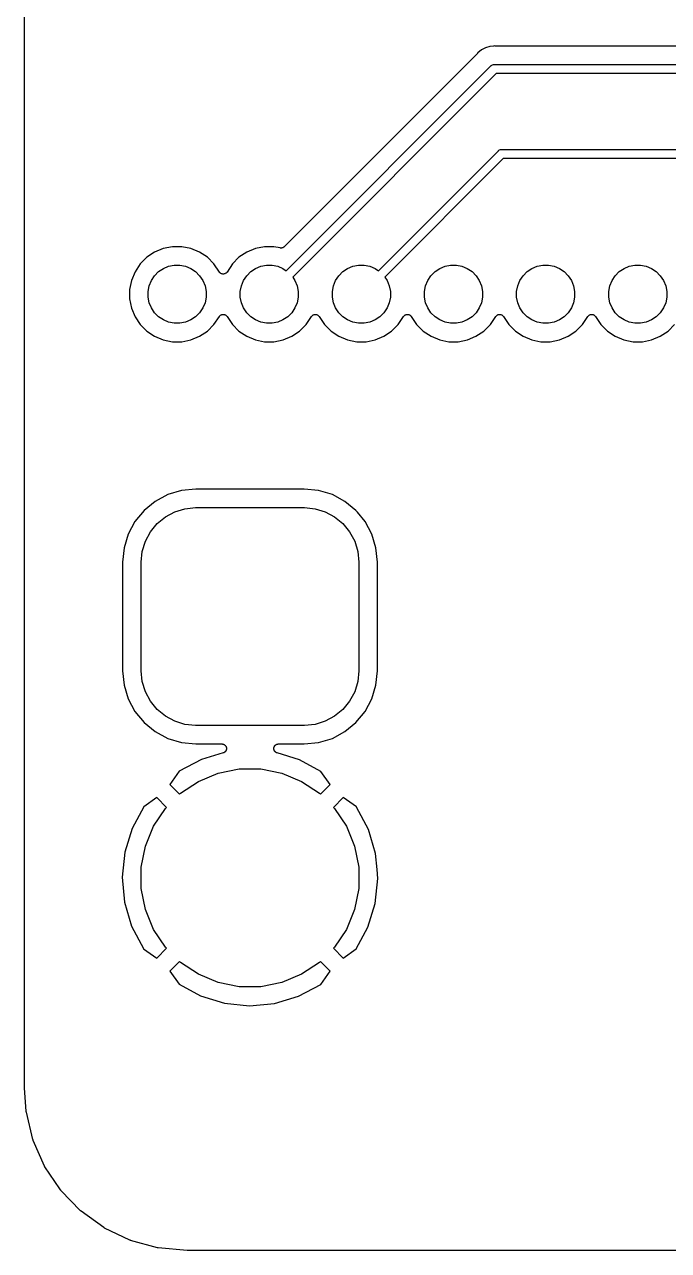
# Model space of a CAD drawing. Extents: x 35.5 to 134.5, y -94.5 to -35.5.
# Drawn here: x 35.53 to 53.29, y -94.47 to -60.69 of the extents above; entities that cross this region are included whole.
import ezdxf

# ---------------------------------------------------------------- set-up
doc = ezdxf.new("R2010")
doc.units = 0
doc.layers.add('BLACK', color=7, linetype='CONTINUOUS')

msp = doc.modelspace()

# ---------------------------------------------------------------- linework, layer by layer
at = {"layer": 'BLACK', "linetype": 'CONTINUOUS'}
for p, q in [((35.533, -89.9758), (35.533, -40.0294)), ((48.0352, -61.4652), (48.0194, -61.4846)), ((48.1316, -61.3861), (48.0352, -61.4652)), ((48.2416, -61.3274), (48.1316, -61.3861)), ((48.3609, -61.2912), (48.2416, -61.3274)), ((48.4601, -61.2814), (48.3609, -61.2912)), ((48.485, -61.2789), (48.4601, -61.2814)), ((48.5099, -61.2814), (48.485, -61.2789)), ((48.5152, -61.2814), (48.5099, -61.2814)), ((48.5206, -61.282), (48.5152, -61.2814)), ((48.5223, -61.282), (48.5206, -61.282)), ((71.4781, -61.282), (48.5223, -61.282)), ((48.011, -61.4938), (42.6937, -66.8111)), ((48.0144, -61.4897), (48.011, -61.4938)), ((48.0182, -61.4859), (48.0144, -61.4897)), ((48.0194, -61.4846), (48.0182, -61.4859)), ((48.4009, -61.8223), (48.4152, -61.8106)), ((48.4152, -61.8106), (48.4171, -61.8095)), ((48.4171, -61.8095), (48.4369, -61.799)), ((48.4369, -61.799), (48.4605, -61.7918)), ((48.4605, -61.7918), (48.4789, -61.79)), ((48.4789, -61.79), (48.485, -61.7894)), ((48.4789, -61.79), (48.4789, -61.79)), ((48.485, -61.7894), (48.4911, -61.79)), ((48.4911, -61.79), (104.909, -61.79)), ((42.7508, -67.4724), (48.3923, -61.8309)), ((48.5368, -62.04), (42.9276, -67.6492)), ((48.3923, -61.8309), (48.3962, -61.8262)), ((48.3962, -61.8262), (48.4009, -61.8223)), ((48.4009, -61.8223), (48.4009, -61.8223)), ((104.863, -62.04), (48.5368, -62.04)), ((45.2908, -67.4724), (48.5873, -64.176)), ((48.5873, -64.176), (48.5912, -64.1712)), ((48.5912, -64.1712), (48.5959, -64.1673)), ((48.5959, -64.1673), (48.6102, -64.1556)), ((48.6102, -64.1556), (48.6319, -64.144)), ((48.6319, -64.144), (48.6325, -64.1438)), ((48.6325, -64.1438), (48.6555, -64.1368)), ((48.6555, -64.1368), (48.6739, -64.135)), ((48.6739, -64.135), (48.68, -64.1344)), ((48.6739, -64.135), (48.6739, -64.135)), ((48.68, -64.1344), (48.6861, -64.135)), ((48.6861, -64.135), (104.754, -64.135)), ((48.7318, -64.385), (45.4676, -67.6492)), ((104.708, -64.385), (48.7318, -64.385)), ((39.3585, -66.8623), (39.1204, -66.9609)), ((39.6112, -66.812), (39.3585, -66.8623)), ((39.8688, -66.812), (39.6112, -66.812)), ((40.1215, -66.8623), (39.8688, -66.812)), ((40.3596, -66.9609), (40.1215, -66.8623)), ((41.8985, -66.8623), (41.6604, -66.9609)), ((42.1512, -66.812), (41.8985, -66.8623)), ((42.4088, -66.812), (42.1512, -66.812)), ((42.5791, -66.8459), (42.4088, -66.812)), ((42.5909, -66.847), (42.5791, -66.8459)), ((42.6026, -66.8483), (42.5909, -66.847)), ((42.6032, -66.8483), (42.6026, -66.8483)), ((42.6038, -66.8483), (42.6032, -66.8483)), ((42.6155, -66.8472), (42.6038, -66.8483)), ((42.6272, -66.8461), (42.6155, -66.8472)), ((42.6278, -66.846), (42.6272, -66.8461)), ((42.6284, -66.8459), (42.6278, -66.846)), ((42.6397, -66.8425), (42.6284, -66.8459)), ((42.651, -66.8392), (42.6397, -66.8425)), ((42.6516, -66.8389), (42.651, -66.8392)), ((42.6522, -66.8388), (42.6516, -66.8389)), ((42.6626, -66.8332), (42.6522, -66.8388)), ((42.6731, -66.8278), (42.6626, -66.8332)), ((42.6735, -66.8274), (42.6731, -66.8278)), ((42.6741, -66.8272), (42.6735, -66.8274)), ((42.6832, -66.8197), (42.6741, -66.8272)), ((42.6924, -66.8124), (42.6832, -66.8197)), ((42.6933, -66.8115), (42.6924, -66.8124)), ((42.6937, -66.8111), (42.6933, -66.8115)), ((42.6933, -66.8115), (42.6933, -66.8115)), ((42.6933, -66.8115), (42.6933, -66.8115)), ((38.9062, -67.104), (38.724, -67.2862)), ((39.1204, -66.9609), (38.9062, -67.104)), ((40.5738, -67.104), (40.3596, -66.9609)), ((40.756, -67.2862), (40.5738, -67.104)), ((41.4462, -67.104), (41.264, -67.2862)), ((41.6604, -66.9609), (41.4462, -67.104)), ((38.5809, -67.5004), (38.4823, -67.7385)), ((38.724, -67.2862), (38.5809, -67.5004)), ((39.1186, -67.61), (39.23, -67.4986)), ((39.23, -67.4986), (39.3611, -67.411)), ((39.3611, -67.411), (39.5066, -67.3507)), ((39.5066, -67.3507), (39.6612, -67.32)), ((39.6612, -67.32), (39.8188, -67.32)), ((39.8188, -67.32), (39.9734, -67.3507)), ((39.9734, -67.3507), (40.1189, -67.411)), ((40.1189, -67.411), (40.25, -67.4986)), ((40.25, -67.4986), (40.3614, -67.61)), ((40.9044, -67.5083), (40.756, -67.2862)), ((40.9121, -67.5176), (40.9044, -67.5083)), ((40.9197, -67.527), (40.9121, -67.5176)), ((40.9199, -67.5272), (40.9197, -67.527)), ((40.9201, -67.5275), (40.9199, -67.5272)), ((40.9294, -67.5351), (40.9201, -67.5275)), ((40.9387, -67.5429), (40.9294, -67.5351)), ((40.939, -67.543), (40.9387, -67.5429)), ((40.9393, -67.5432), (40.939, -67.543)), ((40.9499, -67.5489), (40.9393, -67.5432)), ((40.9605, -67.5547), (40.9499, -67.5489)), ((40.9608, -67.5548), (40.9605, -67.5547)), ((40.9611, -67.555), (40.9608, -67.5548)), ((41.0686, -67.5497), (41.0579, -67.5554)), ((41.0793, -67.5442), (41.0686, -67.5497)), ((41.0795, -67.544), (41.0793, -67.5442)), ((41.0798, -67.5438), (41.0795, -67.544)), ((41.0891, -67.5363), (41.0798, -67.5438)), ((41.0986, -67.5287), (41.0891, -67.5363)), ((41.0988, -67.5285), (41.0986, -67.5287)), ((41.0991, -67.5283), (41.0988, -67.5285)), ((41.1067, -67.5192), (41.0991, -67.5283)), ((41.1146, -67.5098), (41.1067, -67.5192)), ((41.115, -67.5093), (41.1146, -67.5098)), ((41.1156, -67.5083), (41.115, -67.5092)), ((41.115, -67.5092), (41.115, -67.5092)), ((41.115, -67.5092), (41.115, -67.5093)), ((41.264, -67.2862), (41.1156, -67.5083)), ((41.6586, -67.61), (41.77, -67.4986)), ((41.77, -67.4986), (41.9011, -67.411)), ((41.9011, -67.411), (42.0466, -67.3507)), ((42.0466, -67.3507), (42.2012, -67.32)), ((42.2012, -67.32), (42.3588, -67.32)), ((42.3588, -67.32), (42.5134, -67.3507)), ((42.5134, -67.3507), (42.6589, -67.411)), ((42.6589, -67.411), (42.7508, -67.4724)), ((44.1986, -67.61), (44.31, -67.4986)), ((44.31, -67.4986), (44.4411, -67.411)), ((44.4411, -67.411), (44.5866, -67.3507)), ((44.5866, -67.3507), (44.7412, -67.32)), ((44.7412, -67.32), (44.8988, -67.32)), ((44.8988, -67.32), (45.0534, -67.3507)), ((45.0534, -67.3507), (45.1989, -67.411)), ((45.1989, -67.411), (45.2908, -67.4724)), ((46.7386, -67.61), (46.85, -67.4986)), ((46.85, -67.4986), (46.9811, -67.411)), ((46.9811, -67.411), (47.1266, -67.3507)), ((47.1266, -67.3507), (47.2812, -67.32)), ((47.2812, -67.32), (47.4388, -67.32)), ((47.4388, -67.32), (47.5934, -67.3507)), ((47.5934, -67.3507), (47.7389, -67.411)), ((47.7389, -67.411), (47.87, -67.4986)), ((47.87, -67.4986), (47.9814, -67.61)), ((49.2786, -67.61), (49.39, -67.4986)), ((49.39, -67.4986), (49.5211, -67.411)), ((49.5211, -67.411), (49.6666, -67.3507)), ((49.6666, -67.3507), (49.8212, -67.32)), ((49.8212, -67.32), (49.9788, -67.32)), ((49.9788, -67.32), (50.1334, -67.3507)), ((50.1334, -67.3507), (50.2789, -67.411)), ((50.2789, -67.411), (50.41, -67.4986)), ((50.41, -67.4986), (50.5214, -67.61)), ((51.8186, -67.61), (51.93, -67.4986)), ((51.93, -67.4986), (52.0611, -67.411)), ((52.0611, -67.411), (52.2066, -67.3507)), ((52.2066, -67.3507), (52.3612, -67.32)), ((52.3612, -67.32), (52.5188, -67.32)), ((52.5188, -67.32), (52.6734, -67.3507)), ((52.6734, -67.3507), (52.8189, -67.411)), ((52.8189, -67.411), (52.95, -67.4986)), ((52.95, -67.4986), (53.0614, -67.61)), ((38.4823, -67.7385), (38.432, -67.9912)), ((38.94, -68.0412), (38.9707, -67.8866)), ((38.9707, -67.8866), (39.031, -67.7411)), ((39.031, -67.7411), (39.1186, -67.61)), ((40.3614, -67.61), (40.449, -67.7411)), ((40.449, -67.7411), (40.5093, -67.8866)), ((40.5093, -67.8866), (40.54, -68.0412)), ((40.9727, -67.5585), (40.9611, -67.555)), ((40.9841, -67.5621), (40.9727, -67.5585)), ((40.9845, -67.5621), (40.9841, -67.5621)), ((40.9848, -67.5622), (40.9845, -67.5621)), ((40.9969, -67.5635), (40.9848, -67.5622)), ((41.0088, -67.5648), (40.9969, -67.5635)), ((41.0091, -67.5647), (41.0088, -67.5648)), ((41.0094, -67.5648), (41.0091, -67.5647)), ((41.0215, -67.5636), (41.0094, -67.5648)), ((41.0335, -67.5626), (41.0215, -67.5636)), ((41.0338, -67.5625), (41.0335, -67.5626)), ((41.0341, -67.5624), (41.0338, -67.5625)), ((41.0459, -67.559), (41.0341, -67.5624)), ((41.0573, -67.5556), (41.0459, -67.559)), ((41.0576, -67.5555), (41.0573, -67.5556)), ((41.0579, -67.5554), (41.0576, -67.5555)), ((41.48, -68.0412), (41.5107, -67.8866)), ((41.5107, -67.8866), (41.571, -67.7411)), ((41.571, -67.7411), (41.6586, -67.61)), ((42.9276, -67.6492), (42.989, -67.7411)), ((42.989, -67.7411), (43.0493, -67.8866)), ((43.0493, -67.8866), (43.08, -68.0412)), ((44.02, -68.0412), (44.0507, -67.8866)), ((44.0507, -67.8866), (44.111, -67.7411)), ((44.111, -67.7411), (44.1986, -67.61)), ((45.4676, -67.6492), (45.529, -67.7411)), ((45.529, -67.7411), (45.5893, -67.8866)), ((45.5893, -67.8866), (45.62, -68.0412)), ((46.56, -68.0412), (46.5907, -67.8866)), ((46.5907, -67.8866), (46.651, -67.7411)), ((46.651, -67.7411), (46.7386, -67.61)), ((47.9814, -67.61), (48.069, -67.7411)), ((48.069, -67.7411), (48.1293, -67.8866)), ((48.1293, -67.8866), (48.16, -68.0412)), ((49.1, -68.0412), (49.1307, -67.8866)), ((49.1307, -67.8866), (49.191, -67.7411)), ((49.191, -67.7411), (49.2786, -67.61)), ((50.5214, -67.61), (50.609, -67.7411)), ((50.609, -67.7411), (50.6693, -67.8866)), ((50.6693, -67.8866), (50.7, -68.0412)), ((51.64, -68.0412), (51.6707, -67.8866)), ((51.6707, -67.8866), (51.731, -67.7411)), ((51.731, -67.7411), (51.8186, -67.61)), ((53.0614, -67.61), (53.149, -67.7411)), ((53.149, -67.7411), (53.2093, -67.8866)), ((53.2093, -67.8866), (53.24, -68.0412)), ((38.432, -67.9912), (38.432, -68.2488)), ((38.94, -68.1988), (38.94, -68.0412)), ((38.9707, -68.3534), (38.94, -68.1988)), ((40.54, -68.1988), (40.5093, -68.3534)), ((40.54, -68.0412), (40.54, -68.1988)), ((41.48, -68.1988), (41.48, -68.0412)), ((41.5107, -68.3534), (41.48, -68.1988)), ((43.08, -68.1988), (43.0493, -68.3534)), ((43.08, -68.0412), (43.08, -68.1988)), ((44.02, -68.1988), (44.02, -68.0412)), ((44.0507, -68.3534), (44.02, -68.1988)), ((45.62, -68.1988), (45.5893, -68.3534)), ((45.62, -68.0412), (45.62, -68.1988)), ((46.56, -68.1988), (46.56, -68.0412)), ((46.5907, -68.3534), (46.56, -68.1988)), ((48.16, -68.1988), (48.1293, -68.3534)), ((48.16, -68.0412), (48.16, -68.1988)), ((49.1, -68.1988), (49.1, -68.0412)), ((49.1307, -68.3534), (49.1, -68.1988)), ((50.7, -68.1988), (50.6693, -68.3534)), ((50.7, -68.0412), (50.7, -68.1988)), ((51.64, -68.1988), (51.64, -68.0412)), ((51.6707, -68.3534), (51.64, -68.1988)), ((53.24, -68.1988), (53.2093, -68.3534)), ((53.24, -68.0412), (53.24, -68.1988)), ((38.432, -68.2488), (38.4823, -68.5015)), ((38.4823, -68.5015), (38.5809, -68.7396)), ((39.031, -68.4989), (38.9707, -68.3534)), ((39.1186, -68.63), (39.031, -68.4989)), ((40.449, -68.4989), (40.3614, -68.63)), ((40.5093, -68.3534), (40.449, -68.4989)), ((41.571, -68.4989), (41.5107, -68.3534)), ((41.6586, -68.63), (41.571, -68.4989)), ((42.989, -68.4989), (42.9014, -68.63)), ((43.0493, -68.3534), (42.989, -68.4989)), ((44.111, -68.4989), (44.0507, -68.3534)), ((44.1986, -68.63), (44.111, -68.4989)), ((45.529, -68.4989), (45.4414, -68.63)), ((45.5893, -68.3534), (45.529, -68.4989)), ((46.651, -68.4989), (46.5907, -68.3534)), ((46.7386, -68.63), (46.651, -68.4989)), ((48.069, -68.4989), (47.9814, -68.63)), ((48.1293, -68.3534), (48.069, -68.4989)), ((49.191, -68.4989), (49.1307, -68.3534)), ((49.2786, -68.63), (49.191, -68.4989)), ((50.609, -68.4989), (50.5214, -68.63)), ((50.6693, -68.3534), (50.609, -68.4989)), ((51.731, -68.4989), (51.6707, -68.3534)), ((51.8186, -68.63), (51.731, -68.4989)), ((53.149, -68.4989), (53.0614, -68.63)), ((53.2093, -68.3534), (53.149, -68.4989)), ((38.5809, -68.7396), (38.724, -68.9538)), ((39.23, -68.7414), (39.1186, -68.63)), ((39.3611, -68.829), (39.23, -68.7414)), ((39.5066, -68.8893), (39.3611, -68.829)), ((39.6612, -68.92), (39.5066, -68.8893)), ((39.9734, -68.8893), (39.8188, -68.92)), ((40.1189, -68.829), (39.9734, -68.8893)), ((40.25, -68.7414), (40.1189, -68.829)), ((40.3614, -68.63), (40.25, -68.7414)), ((40.756, -68.9538), (40.9044, -68.7317)), ((40.9044, -68.7317), (40.905, -68.7308)), ((40.905, -68.7307), (40.9054, -68.7302)), ((40.905, -68.7308), (40.905, -68.7307)), ((40.905, -68.7308), (40.905, -68.7308)), ((40.9054, -68.7302), (40.9133, -68.7209)), ((40.9133, -68.7209), (40.9209, -68.7117)), ((40.9209, -68.7117), (40.9212, -68.7115)), ((40.9212, -68.7115), (40.9214, -68.7113)), ((40.9214, -68.7113), (40.9309, -68.7037)), ((40.9309, -68.7037), (40.9402, -68.6962)), ((40.9402, -68.6962), (40.9405, -68.696)), ((40.9405, -68.696), (40.9407, -68.6958)), ((40.9407, -68.6958), (40.9515, -68.6902)), ((40.9515, -68.6902), (40.9621, -68.6846)), ((40.9621, -68.6846), (40.9624, -68.6845)), ((40.9624, -68.6845), (40.9627, -68.6844)), ((40.9627, -68.6844), (40.9743, -68.681)), ((40.9743, -68.681), (40.9859, -68.6776)), ((40.9859, -68.6776), (40.9862, -68.6775)), ((40.9862, -68.6775), (40.9865, -68.6774)), ((40.9865, -68.6774), (40.9985, -68.6764)), ((40.9985, -68.6764), (41.0106, -68.6752)), ((41.0106, -68.6752), (41.0109, -68.6753)), ((41.0109, -68.6753), (41.0112, -68.6752)), ((41.0112, -68.6752), (41.0232, -68.6765)), ((41.0232, -68.6765), (41.0352, -68.6778)), ((41.0352, -68.6778), (41.0355, -68.6779)), ((41.0355, -68.6779), (41.0359, -68.6779)), ((41.0359, -68.6779), (41.0473, -68.6815)), ((41.0473, -68.6815), (41.0589, -68.685)), ((41.0589, -68.685), (41.0592, -68.6852)), ((41.0592, -68.6852), (41.0595, -68.6853)), ((41.0595, -68.6853), (41.0702, -68.6911)), ((41.0702, -68.6911), (41.0807, -68.6968)), ((41.0807, -68.6968), (41.081, -68.697)), ((41.081, -68.697), (41.0813, -68.6971)), ((41.0813, -68.6971), (41.0907, -68.705)), ((41.0907, -68.705), (41.0999, -68.7125)), ((41.0999, -68.7125), (41.1001, -68.7128)), ((41.1001, -68.7128), (41.1003, -68.713)), ((41.1003, -68.713), (41.108, -68.7225)), ((41.108, -68.7225), (41.1156, -68.7317)), ((41.1156, -68.7317), (41.264, -68.9538)), ((41.77, -68.7414), (41.6586, -68.63)), ((41.9011, -68.829), (41.77, -68.7414)), ((42.0466, -68.8893), (41.9011, -68.829)), ((42.2012, -68.92), (42.0466, -68.8893)), ((42.5134, -68.8893), (42.3588, -68.92)), ((42.6589, -68.829), (42.5134, -68.8893)), ((42.79, -68.7414), (42.6589, -68.829)), ((42.9014, -68.63), (42.79, -68.7414)), ((43.296, -68.9538), (43.4444, -68.7317)), ((43.4444, -68.7317), (43.445, -68.7308)), ((43.445, -68.7307), (43.4454, -68.7302)), ((43.445, -68.7308), (43.445, -68.7307)), ((43.445, -68.7308), (43.445, -68.7308)), ((43.4454, -68.7302), (43.4533, -68.7209)), ((43.4533, -68.7209), (43.4609, -68.7117)), ((43.4609, -68.7117), (43.4612, -68.7115)), ((43.4612, -68.7115), (43.4614, -68.7113)), ((43.4614, -68.7113), (43.4709, -68.7037)), ((43.4709, -68.7037), (43.4802, -68.6962)), ((43.4802, -68.6962), (43.4805, -68.696)), ((43.4805, -68.696), (43.4807, -68.6958)), ((43.4807, -68.6958), (43.4915, -68.6902)), ((43.4915, -68.6902), (43.5021, -68.6846)), ((43.5021, -68.6846), (43.5024, -68.6845)), ((43.5024, -68.6845), (43.5027, -68.6844)), ((43.5027, -68.6844), (43.5143, -68.681)), ((43.5143, -68.681), (43.5259, -68.6776)), ((43.5259, -68.6776), (43.5262, -68.6775)), ((43.5262, -68.6775), (43.5265, -68.6774)), ((43.5265, -68.6774), (43.5385, -68.6764)), ((43.5385, -68.6764), (43.5506, -68.6752)), ((43.5506, -68.6752), (43.5509, -68.6753)), ((43.5509, -68.6753), (43.5512, -68.6752)), ((43.5512, -68.6752), (43.5632, -68.6765)), ((43.5632, -68.6765), (43.5752, -68.6778)), ((43.5752, -68.6778), (43.5755, -68.6779)), ((43.5755, -68.6779), (43.5759, -68.6779)), ((43.5759, -68.6779), (43.5873, -68.6815)), ((43.5873, -68.6815), (43.5989, -68.685)), ((43.5989, -68.685), (43.5992, -68.6852)), ((43.5992, -68.6852), (43.5995, -68.6853)), ((43.5995, -68.6853), (43.6102, -68.6911)), ((43.6102, -68.6911), (43.6207, -68.6968)), ((43.6207, -68.6968), (43.621, -68.697)), ((43.621, -68.697), (43.6213, -68.6971)), ((43.6213, -68.6971), (43.6307, -68.705)), ((43.6307, -68.705), (43.6399, -68.7125)), ((43.6399, -68.7125), (43.6401, -68.7128)), ((43.6401, -68.7128), (43.6403, -68.713)), ((43.6403, -68.713), (43.648, -68.7225)), ((43.648, -68.7225), (43.6556, -68.7317)), ((43.6556, -68.7317), (43.804, -68.9538)), ((44.31, -68.7414), (44.1986, -68.63)), ((44.4411, -68.829), (44.31, -68.7414)), ((44.5866, -68.8893), (44.4411, -68.829)), ((44.7412, -68.92), (44.5866, -68.8893)), ((45.0534, -68.8893), (44.8988, -68.92)), ((45.1989, -68.829), (45.0534, -68.8893)), ((45.33, -68.7414), (45.1989, -68.829)), ((45.4414, -68.63), (45.33, -68.7414)), ((45.836, -68.9538), (45.9844, -68.7317)), ((45.9844, -68.7317), (45.985, -68.7308)), ((45.985, -68.7307), (45.9854, -68.7302)), ((45.985, -68.7308), (45.985, -68.7307)), ((45.985, -68.7308), (45.985, -68.7308)), ((45.9854, -68.7302), (45.9933, -68.7209)), ((45.9933, -68.7209), (46.0009, -68.7117)), ((46.0009, -68.7117), (46.0012, -68.7115)), ((46.0012, -68.7115), (46.0014, -68.7113)), ((46.0014, -68.7113), (46.0109, -68.7037)), ((46.0109, -68.7037), (46.0202, -68.6962)), ((46.0202, -68.6962), (46.0205, -68.696)), ((46.0205, -68.696), (46.0207, -68.6958)), ((46.0207, -68.6958), (46.0315, -68.6902)), ((46.0315, -68.6902), (46.0421, -68.6846)), ((46.0421, -68.6846), (46.0424, -68.6845)), ((46.0424, -68.6845), (46.0427, -68.6844)), ((46.0427, -68.6844), (46.0543, -68.681)), ((46.0543, -68.681), (46.0659, -68.6776)), ((46.0659, -68.6776), (46.0662, -68.6775)), ((46.0662, -68.6775), (46.0665, -68.6774)), ((46.0665, -68.6774), (46.0785, -68.6764)), ((46.0785, -68.6764), (46.0906, -68.6752)), ((46.0906, -68.6752), (46.0909, -68.6753)), ((46.0909, -68.6753), (46.0912, -68.6752)), ((46.0912, -68.6752), (46.1032, -68.6765)), ((46.1032, -68.6765), (46.1152, -68.6778)), ((46.1152, -68.6778), (46.1155, -68.6779)), ((46.1155, -68.6779), (46.1159, -68.6779)), ((46.1159, -68.6779), (46.1273, -68.6815)), ((46.1273, -68.6815), (46.1389, -68.685)), ((46.1389, -68.685), (46.1392, -68.6852)), ((46.1392, -68.6852), (46.1395, -68.6853)), ((46.1395, -68.6853), (46.1502, -68.6911)), ((46.1502, -68.6911), (46.1607, -68.6968)), ((46.1607, -68.6968), (46.161, -68.697)), ((46.161, -68.697), (46.1613, -68.6971)), ((46.1613, -68.6971), (46.1707, -68.705)), ((46.1707, -68.705), (46.1799, -68.7125)), ((46.1799, -68.7125), (46.1801, -68.7128)), ((46.1801, -68.7128), (46.1803, -68.713)), ((46.1803, -68.713), (46.188, -68.7225)), ((46.188, -68.7225), (46.1956, -68.7317)), ((46.1956, -68.7317), (46.344, -68.9538)), ((46.85, -68.7414), (46.7386, -68.63)), ((46.9811, -68.829), (46.85, -68.7414)), ((47.1266, -68.8893), (46.9811, -68.829)), ((47.2812, -68.92), (47.1266, -68.8893)), ((47.5934, -68.8893), (47.4388, -68.92)), ((47.7389, -68.829), (47.5934, -68.8893)), ((47.87, -68.7414), (47.7389, -68.829)), ((47.9814, -68.63), (47.87, -68.7414)), ((48.376, -68.9538), (48.5244, -68.7317)), ((48.5244, -68.7317), (48.525, -68.7308)), ((48.525, -68.7307), (48.5254, -68.7302)), ((48.525, -68.7308), (48.525, -68.7307)), ((48.525, -68.7308), (48.525, -68.7308)), ((48.5254, -68.7302), (48.5333, -68.7209)), ((48.5333, -68.7209), (48.5409, -68.7117)), ((48.5409, -68.7117), (48.5412, -68.7115)), ((48.5412, -68.7115), (48.5414, -68.7113)), ((48.5414, -68.7113), (48.5509, -68.7037)), ((48.5509, -68.7037), (48.5602, -68.6962)), ((48.5602, -68.6962), (48.5605, -68.696)), ((48.5605, -68.696), (48.5607, -68.6958)), ((48.5607, -68.6958), (48.5715, -68.6902)), ((48.5715, -68.6902), (48.5821, -68.6846)), ((48.5821, -68.6846), (48.5824, -68.6845)), ((48.5824, -68.6845), (48.5827, -68.6844)), ((48.5827, -68.6844), (48.5943, -68.681)), ((48.5943, -68.681), (48.6059, -68.6776)), ((48.6059, -68.6776), (48.6062, -68.6775)), ((48.6062, -68.6775), (48.6065, -68.6774)), ((48.6065, -68.6774), (48.6185, -68.6764)), ((48.6185, -68.6764), (48.6306, -68.6752)), ((48.6306, -68.6752), (48.6309, -68.6753)), ((48.6309, -68.6753), (48.6312, -68.6752)), ((48.6312, -68.6752), (48.6432, -68.6765)), ((48.6432, -68.6765), (48.6552, -68.6778)), ((48.6552, -68.6778), (48.6555, -68.6779)), ((48.6555, -68.6779), (48.6559, -68.6779)), ((48.6559, -68.6779), (48.6673, -68.6815)), ((48.6673, -68.6815), (48.6789, -68.685)), ((48.6789, -68.685), (48.6792, -68.6852)), ((48.6792, -68.6852), (48.6795, -68.6853)), ((48.6795, -68.6853), (48.6902, -68.6911)), ((48.6902, -68.6911), (48.7007, -68.6968)), ((48.7007, -68.6968), (48.701, -68.697)), ((48.701, -68.697), (48.7013, -68.6971)), ((48.7013, -68.6971), (48.7107, -68.705)), ((48.7107, -68.705), (48.7199, -68.7125)), ((48.7199, -68.7125), (48.7201, -68.7128)), ((48.7201, -68.7128), (48.7203, -68.713)), ((48.7203, -68.713), (48.728, -68.7225)), ((48.728, -68.7225), (48.7356, -68.7317)), ((48.7356, -68.7317), (48.884, -68.9538)), ((49.39, -68.7414), (49.2786, -68.63)), ((49.5211, -68.829), (49.39, -68.7414)), ((49.6666, -68.8893), (49.5211, -68.829)), ((49.8212, -68.92), (49.6666, -68.8893)), ((50.1334, -68.8893), (49.9788, -68.92)), ((50.2789, -68.829), (50.1334, -68.8893)), ((50.41, -68.7414), (50.2789, -68.829)), ((50.5214, -68.63), (50.41, -68.7414)), ((50.916, -68.9538), (51.0644, -68.7317)), ((51.0644, -68.7317), (51.065, -68.7308)), ((51.065, -68.7307), (51.0654, -68.7302)), ((51.065, -68.7308), (51.065, -68.7307)), ((51.065, -68.7308), (51.065, -68.7308)), ((51.0654, -68.7302), (51.0733, -68.7209)), ((51.0733, -68.7209), (51.0809, -68.7117)), ((51.0809, -68.7117), (51.0812, -68.7115)), ((51.0812, -68.7115), (51.0814, -68.7113)), ((51.0814, -68.7113), (51.0909, -68.7037)), ((51.0909, -68.7037), (51.1002, -68.6962)), ((51.1002, -68.6962), (51.1005, -68.696)), ((51.1005, -68.696), (51.1007, -68.6958)), ((51.1007, -68.6958), (51.1115, -68.6902)), ((51.1115, -68.6902), (51.1221, -68.6846)), ((51.1221, -68.6846), (51.1224, -68.6845)), ((51.1224, -68.6845), (51.1227, -68.6844)), ((51.1227, -68.6844), (51.1343, -68.681)), ((51.1343, -68.681), (51.1459, -68.6776)), ((51.1459, -68.6776), (51.1462, -68.6775)), ((51.1462, -68.6775), (51.1465, -68.6774)), ((51.1465, -68.6774), (51.1585, -68.6764)), ((51.1585, -68.6764), (51.1706, -68.6752)), ((51.1706, -68.6752), (51.1709, -68.6753)), ((51.1709, -68.6753), (51.1712, -68.6752)), ((51.1712, -68.6752), (51.1832, -68.6765)), ((51.1832, -68.6765), (51.1952, -68.6778)), ((51.1952, -68.6778), (51.1955, -68.6779)), ((51.1955, -68.6779), (51.1959, -68.6779)), ((51.1959, -68.6779), (51.2073, -68.6815)), ((51.2073, -68.6815), (51.2189, -68.685)), ((51.2189, -68.685), (51.2192, -68.6852)), ((51.2192, -68.6852), (51.2195, -68.6853)), ((51.2195, -68.6853), (51.2302, -68.6911)), ((51.2302, -68.6911), (51.2407, -68.6968)), ((51.2407, -68.6968), (51.241, -68.697)), ((51.241, -68.697), (51.2413, -68.6971)), ((51.2413, -68.6971), (51.2507, -68.705)), ((51.2507, -68.705), (51.2599, -68.7125)), ((51.2599, -68.7125), (51.2601, -68.7128)), ((51.2601, -68.7128), (51.2603, -68.713)), ((51.2603, -68.713), (51.268, -68.7225)), ((51.268, -68.7225), (51.2756, -68.7317)), ((51.2756, -68.7317), (51.424, -68.9538)), ((51.93, -68.7414), (51.8186, -68.63)), ((52.0611, -68.829), (51.93, -68.7414)), ((52.2066, -68.8893), (52.0611, -68.829)), ((52.3612, -68.92), (52.2066, -68.8893)), ((52.6734, -68.8893), (52.5188, -68.92)), ((52.8189, -68.829), (52.6734, -68.8893)), ((52.95, -68.7414), (52.8189, -68.829)), ((53.0614, -68.63), (52.95, -68.7414)), ((38.724, -68.9538), (38.9062, -69.136)), ((38.9062, -69.136), (39.1204, -69.2791)), ((39.8188, -68.92), (39.6612, -68.92)), ((40.3596, -69.2791), (40.5738, -69.136)), ((40.5738, -69.136), (40.756, -68.9538)), ((41.264, -68.9538), (41.4462, -69.136)), ((41.4462, -69.136), (41.6604, -69.2791)), ((42.3588, -68.92), (42.2012, -68.92)), ((42.8996, -69.2791), (43.1138, -69.136)), ((43.1138, -69.136), (43.296, -68.9538)), ((43.804, -68.9538), (43.9862, -69.136)), ((43.9862, -69.136), (44.2004, -69.2791)), ((44.8988, -68.92), (44.7412, -68.92)), ((45.4396, -69.2791), (45.6538, -69.136)), ((45.6538, -69.136), (45.836, -68.9538)), ((46.344, -68.9538), (46.5262, -69.136)), ((46.5262, -69.136), (46.7404, -69.2791)), ((47.4388, -68.92), (47.2812, -68.92)), ((47.9796, -69.2791), (48.1938, -69.136)), ((48.1938, -69.136), (48.376, -68.9538)), ((48.884, -68.9538), (49.0662, -69.136)), ((49.0662, -69.136), (49.2804, -69.2791)), ((49.9788, -68.92), (49.8212, -68.92)), ((50.5196, -69.2791), (50.7338, -69.136)), ((50.7338, -69.136), (50.916, -68.9538)), ((51.424, -68.9538), (51.6062, -69.136)), ((51.6062, -69.136), (51.8204, -69.2791)), ((52.5188, -68.92), (52.3612, -68.92)), ((53.0596, -69.2791), (53.2738, -69.136)), ((53.2738, -69.136), (53.456, -68.9538)), ((39.1204, -69.2791), (39.3585, -69.3777)), ((39.3585, -69.3777), (39.6112, -69.428)), ((39.6112, -69.428), (39.8688, -69.428)), ((39.8688, -69.428), (40.1215, -69.3777)), ((40.1215, -69.3777), (40.3596, -69.2791)), ((41.6604, -69.2791), (41.8985, -69.3777)), ((41.8985, -69.3777), (42.1512, -69.428)), ((42.1512, -69.428), (42.4088, -69.428)), ((42.4088, -69.428), (42.6615, -69.3777)), ((42.6615, -69.3777), (42.8996, -69.2791)), ((44.2004, -69.2791), (44.4385, -69.3777)), ((44.4385, -69.3777), (44.6912, -69.428)), ((44.6912, -69.428), (44.9488, -69.428)), ((44.9488, -69.428), (45.2015, -69.3777)), ((45.2015, -69.3777), (45.4396, -69.2791)), ((46.7404, -69.2791), (46.9785, -69.3777)), ((46.9785, -69.3777), (47.2312, -69.428)), ((47.2312, -69.428), (47.4888, -69.428)), ((47.4888, -69.428), (47.7415, -69.3777)), ((47.7415, -69.3777), (47.9796, -69.2791)), ((49.2804, -69.2791), (49.5185, -69.3777)), ((49.5185, -69.3777), (49.7712, -69.428)), ((49.7712, -69.428), (50.0288, -69.428)), ((50.0288, -69.428), (50.2815, -69.3777)), ((50.2815, -69.3777), (50.5196, -69.2791)), ((51.8204, -69.2791), (52.0585, -69.3777)), ((52.0585, -69.3777), (52.3112, -69.428)), ((52.3112, -69.428), (52.5688, -69.428)), ((52.5688, -69.428), (52.8215, -69.3777)), ((52.8215, -69.3777), (53.0596, -69.2791)), ((39.8578, -73.5282), (39.4806, -73.6426)), ((40.2562, -73.4889), (39.8578, -73.5282)), ((43.2438, -73.4889), (40.2562, -73.4889)), ((43.6422, -73.5282), (43.2438, -73.4889)), ((44.0194, -73.6426), (43.6422, -73.5282)), ((39.133, -73.8284), (38.8284, -74.0784)), ((39.4806, -73.6426), (39.133, -73.8284)), ((44.3669, -73.8284), (44.0194, -73.6426)), ((44.6716, -74.0784), (44.3669, -73.8284)), ((38.8284, -74.0784), (38.5784, -74.383)), ((39.1893, -74.4393), (39.4166, -74.2528)), ((39.4166, -74.2528), (39.676, -74.1142)), ((39.676, -74.1142), (39.9574, -74.0288)), ((39.9574, -74.0288), (40.25, -74)), ((40.25, -74), (43.25, -74)), ((43.25, -74), (43.5426, -74.0288)), ((43.5426, -74.0288), (43.824, -74.1142)), ((43.824, -74.1142), (44.0834, -74.2528)), ((44.0834, -74.2528), (44.3107, -74.4393)), ((44.7122, -74.1279), (44.6716, -74.0784)), ((44.9216, -74.383), (44.7122, -74.1279)), ((38.5784, -74.383), (38.3926, -74.7306)), ((39.0028, -74.6666), (39.1893, -74.4393)), ((44.3107, -74.4393), (44.4972, -74.6666)), ((45.1074, -74.7306), (44.9216, -74.383)), ((38.3926, -74.7306), (38.2782, -75.1078)), ((38.7788, -75.2074), (38.8642, -74.926)), ((38.8642, -74.926), (39.0028, -74.6666)), ((44.4972, -74.6666), (44.6358, -74.926)), ((44.6358, -74.926), (44.7212, -75.2074)), ((45.2218, -75.1078), (45.1074, -74.7306)), ((38.2782, -75.1078), (38.2389, -75.5062)), ((38.75, -75.5), (38.7788, -75.2074)), ((44.7212, -75.2074), (44.75, -75.5)), ((45.2611, -75.5062), (45.2218, -75.1078)), ((38.2389, -75.5062), (38.2389, -78.4938)), ((38.75, -78.5), (38.75, -75.5)), ((44.75, -75.5), (44.75, -78.5)), ((45.2611, -78.4938), (45.2611, -75.5062)), ((38.2389, -78.4938), (38.2782, -78.8922)), ((38.7788, -78.7926), (38.75, -78.5)), ((44.75, -78.5), (44.7212, -78.7926)), ((45.2218, -78.8922), (45.2611, -78.4938)), ((38.2782, -78.8922), (38.3926, -79.2694)), ((38.8642, -79.074), (38.7788, -78.7926)), ((44.7212, -78.7926), (44.6358, -79.074)), ((45.1074, -79.2694), (45.2218, -78.8922)), ((38.3926, -79.2694), (38.5784, -79.617)), ((39.0028, -79.3334), (38.8642, -79.074)), ((39.1893, -79.5607), (39.0028, -79.3334)), ((44.4972, -79.3334), (44.3107, -79.5607)), ((44.6358, -79.074), (44.4972, -79.3334)), ((44.9216, -79.617), (45.1074, -79.2694)), ((38.5784, -79.617), (38.8284, -79.9216)), ((39.4166, -79.7472), (39.1893, -79.5607)), ((44.3107, -79.5607), (44.0834, -79.7472)), ((44.6716, -79.9216), (44.9216, -79.617)), ((38.8284, -79.9216), (39.133, -80.1716)), ((39.676, -79.8858), (39.4166, -79.7472)), ((39.9574, -79.9712), (39.676, -79.8858)), ((40.25, -80), (39.9574, -79.9712)), ((43.25, -80), (40.25, -80)), ((43.5426, -79.9712), (43.25, -80)), ((43.824, -79.8858), (43.5426, -79.9712)), ((44.0834, -79.7472), (43.824, -79.8858)), ((44.3669, -80.1716), (44.6716, -79.9216)), ((39.133, -80.1716), (39.4806, -80.3574)), ((39.4806, -80.3574), (39.8578, -80.4718)), ((43.6422, -80.4718), (44.0194, -80.3574)), ((44.0194, -80.3574), (44.3669, -80.1716)), ((39.8578, -80.4718), (40.2562, -80.5111)), ((40.2562, -80.5111), (40.9743, -80.5111)), ((40.9743, -80.5111), (40.9761, -80.5111)), ((40.9761, -80.5111), (40.9825, -80.5118)), ((40.9825, -80.5118), (40.9889, -80.5119)), ((40.9889, -80.5119), (40.9947, -80.5132)), ((40.9947, -80.5132), (41.0007, -80.5138)), ((41.0007, -80.5138), (41.0068, -80.5158)), ((41.0068, -80.5158), (41.0131, -80.5171)), ((41.0131, -80.5171), (41.0186, -80.5195)), ((41.0186, -80.5195), (41.0243, -80.5213)), ((41.0243, -80.5213), (41.03, -80.5244)), ((41.03, -80.5244), (41.0358, -80.527)), ((41.0358, -80.527), (41.0408, -80.5304)), ((41.0408, -80.5304), (41.0461, -80.5333)), ((41.0461, -80.5333), (41.051, -80.5374)), ((41.051, -80.5374), (41.0562, -80.541)), ((41.0562, -80.541), (41.0604, -80.5454)), ((41.0604, -80.5454), (41.065, -80.5492)), ((41.0676, -80.7236), (41.0638, -80.7282)), ((41.065, -80.5492), (41.0691, -80.5542)), ((41.0719, -80.7193), (41.0676, -80.7236)), ((41.0691, -80.5542), (41.0735, -80.5588)), ((41.0755, -80.714), (41.0719, -80.7193)), ((41.0735, -80.5588), (41.0768, -80.5638)), ((41.0796, -80.7091), (41.0755, -80.714)), ((41.0768, -80.5638), (41.0806, -80.5685)), ((41.0825, -80.7038), (41.0796, -80.7091)), ((41.0806, -80.5685), (41.0835, -80.5742)), ((41.0858, -80.6988), (41.0825, -80.7038)), ((41.0835, -80.5742), (41.087, -80.5796)), ((41.0883, -80.6929), (41.0858, -80.6988)), ((41.087, -80.5796), (41.0893, -80.5852)), ((41.0914, -80.6873), (41.0883, -80.6929)), ((41.0893, -80.5852), (41.0921, -80.5905)), ((41.0932, -80.6815), (41.0914, -80.6873)), ((41.0921, -80.5905), (41.0939, -80.5966)), ((41.0955, -80.676), (41.0932, -80.6815)), ((41.0939, -80.5966), (41.0963, -80.6026)), ((41.0968, -80.6697), (41.0955, -80.676)), ((41.0963, -80.6026), (41.0974, -80.6085)), ((41.0987, -80.6636), (41.0968, -80.6697)), ((41.0974, -80.6085), (41.0991, -80.6143)), ((41.0993, -80.6576), (41.0987, -80.6636)), ((41.0991, -80.6143), (41.0996, -80.6206)), ((41.1006, -80.6517), (41.0993, -80.6576)), ((41.0996, -80.6206), (41.1008, -80.627)), ((41.1013, -80.639), (41.1006, -80.6453)), ((41.1006, -80.6453), (41.1006, -80.6517)), ((41.1008, -80.627), (41.1008, -80.633)), ((41.1008, -80.633), (41.1013, -80.639)), ((42.4076, -80.6372), (42.4083, -80.6306)), ((42.4081, -80.643), (42.4076, -80.6372)), ((42.4081, -80.6488), (42.4081, -80.643)), ((42.4092, -80.6553), (42.4081, -80.6488)), ((42.4083, -80.6306), (42.4084, -80.6241)), ((42.4084, -80.6241), (42.4096, -80.6183)), ((42.4098, -80.6619), (42.4092, -80.6553)), ((42.4096, -80.6183), (42.4102, -80.6125)), ((42.4115, -80.6675), (42.4098, -80.6619)), ((42.4102, -80.6125), (42.4121, -80.6062)), ((42.4126, -80.6732), (42.4115, -80.6675)), ((42.4121, -80.6062), (42.4135, -80.5998)), ((42.415, -80.6793), (42.4126, -80.6732)), ((42.4135, -80.5998), (42.4158, -80.5944)), ((42.4168, -80.6856), (42.415, -80.6793)), ((42.4158, -80.5944), (42.4175, -80.5889)), ((42.4196, -80.6908), (42.4168, -80.6856)), ((42.4175, -80.5889), (42.4206, -80.5831)), ((42.4217, -80.6963), (42.4196, -80.6908)), ((42.4206, -80.5831), (42.4232, -80.577)), ((42.4253, -80.7018), (42.4217, -80.6963)), ((42.4232, -80.577), (42.4265, -80.5722)), ((42.4283, -80.7076), (42.4253, -80.7018)), ((42.4265, -80.5722), (42.4293, -80.5671)), ((42.432, -80.7122), (42.4283, -80.7076)), ((42.4293, -80.5671), (42.4335, -80.562)), ((42.4352, -80.7171), (42.432, -80.7122)), ((42.4335, -80.562), (42.4372, -80.5566)), ((42.4397, -80.7218), (42.4352, -80.7171)), ((42.4372, -80.5566), (42.4414, -80.5525)), ((42.4439, -80.7269), (42.4397, -80.7218)), ((42.4414, -80.5525), (42.4451, -80.548)), ((42.4483, -80.7307), (42.4439, -80.7269)), ((42.4451, -80.548), (42.4502, -80.5438)), ((42.4502, -80.5438), (42.4549, -80.5392)), ((42.4549, -80.5392), (42.4598, -80.536)), ((42.4598, -80.536), (42.4643, -80.5323)), ((42.4643, -80.5323), (42.4701, -80.5292)), ((42.4701, -80.5292), (42.4756, -80.5256)), ((42.4756, -80.5256), (42.481, -80.5234)), ((42.481, -80.5234), (42.4862, -80.5207)), ((42.4862, -80.5207), (42.4925, -80.5188)), ((42.4925, -80.5188), (42.4986, -80.5163)), ((42.4986, -80.5163), (42.5043, -80.5152)), ((42.5043, -80.5152), (42.5099, -80.5135)), ((42.5099, -80.5135), (42.5165, -80.5128)), ((42.5165, -80.5128), (42.5229, -80.5116)), ((42.5229, -80.5116), (42.5288, -80.5116)), ((42.5288, -80.5116), (42.5346, -80.5111)), ((42.5346, -80.5111), (43.2438, -80.5111)), ((43.2438, -80.5111), (43.6422, -80.4718)), ((40.4157, -80.9373), (39.7995, -81.2631)), ((41.0106, -80.7598), (40.4157, -80.9373)), ((41.0166, -80.7573), (41.0106, -80.7598)), ((41.0227, -80.7555), (41.0166, -80.7573)), ((41.028, -80.7527), (41.0227, -80.7555)), ((41.0336, -80.7504), (41.028, -80.7527)), ((41.0389, -80.7469), (41.0336, -80.7504)), ((41.0446, -80.7439), (41.0389, -80.7469)), ((41.0492, -80.7401), (41.0446, -80.7439)), ((41.0543, -80.7367), (41.0492, -80.7401)), ((41.0588, -80.7322), (41.0543, -80.7367)), ((41.0638, -80.7282), (41.0588, -80.7322)), ((42.4524, -80.7349), (42.4483, -80.7307)), ((42.4578, -80.7386), (42.4524, -80.7349)), ((42.4628, -80.7429), (42.4578, -80.7386)), ((42.468, -80.7457), (42.4628, -80.7429)), ((42.4728, -80.749), (42.468, -80.7457)), ((42.4788, -80.7516), (42.4728, -80.749)), ((42.4846, -80.7548), (42.4788, -80.7516)), ((42.4901, -80.7566), (42.4846, -80.7548)), ((42.4955, -80.7589), (42.4901, -80.7566)), ((42.4972, -80.7594), (42.4955, -80.7589)), ((43.1136, -80.9494), (42.4972, -80.7594)), ((43.7067, -81.2699), (43.1136, -80.9494)), ((39.7969, -81.2649), (39.5369, -81.6277)), ((39.7995, -81.2631), (39.7969, -81.2649)), ((40.329, -81.5414), (40.8749, -81.3153)), ((40.8749, -81.3153), (41.4545, -81.2)), ((41.4545, -81.2), (42.0455, -81.2)), ((42.0455, -81.2), (42.6251, -81.3153)), ((42.6251, -81.3153), (43.171, -81.5414)), ((43.9631, -81.6277), (43.7067, -81.2699)), ((39.5369, -81.6277), (39.8083, -81.8991)), ((39.8376, -81.8697), (40.329, -81.5414)), ((43.171, -81.5414), (43.6624, -81.8697)), ((43.6917, -81.8991), (43.9631, -81.6277)), ((39.1777, -81.9869), (38.8199, -82.2433)), ((39.4491, -82.2583), (39.1777, -81.9869)), ((39.8083, -81.8991), (39.8376, -81.8697)), ((43.6624, -81.8697), (43.6917, -81.8991)), ((44.3223, -81.9869), (44.0509, -82.2583)), ((44.6851, -82.2469), (44.3223, -81.9869)), ((38.8199, -82.2433), (38.4994, -82.8364)), ((39.0914, -82.779), (39.4197, -82.2876)), ((39.4197, -82.2876), (39.4491, -82.2583)), ((44.0509, -82.2583), (44.0803, -82.2876)), ((44.0803, -82.2876), (44.4086, -82.779)), ((44.6869, -82.2495), (44.6851, -82.2469)), ((45.0127, -82.8657), (44.6869, -82.2495)), ((38.4994, -82.8364), (38.2959, -83.4968)), ((38.8653, -83.3249), (39.0914, -82.779)), ((44.4086, -82.779), (44.6347, -83.3249)), ((45.2103, -83.5279), (45.0127, -82.8657)), ((38.75, -83.9045), (38.8653, -83.3249)), ((44.6347, -83.3249), (44.75, -83.9045)), ((38.2959, -83.4968), (38.2251, -84.1842)), ((45.2518, -83.9692), (45.2103, -83.5279)), ((38.75, -84.4955), (38.75, -83.9045)), ((44.75, -83.9045), (44.75, -84.4955)), ((45.2749, -84.2158), (45.2518, -83.9692)), ((38.2251, -84.1842), (38.2897, -84.8721)), ((45.2041, -84.9032), (45.2749, -84.2158)), ((38.8653, -85.0751), (38.75, -84.4955)), ((44.75, -84.4955), (44.6347, -85.0751)), ((38.2897, -84.8721), (38.4873, -85.5343)), ((39.0914, -85.621), (38.8653, -85.0751)), ((44.6347, -85.0751), (44.4086, -85.621)), ((45.0006, -85.5636), (45.2041, -84.9032)), ((38.4873, -85.5343), (38.8131, -86.1505)), ((39.4197, -86.1124), (39.0914, -85.621)), ((44.4086, -85.621), (44.0803, -86.1124)), ((44.6801, -86.1567), (45.0006, -85.5636)), ((39.4491, -86.1417), (39.4197, -86.1124)), ((44.0803, -86.1124), (44.0509, -86.1417)), ((38.8131, -86.1505), (38.8149, -86.1531)), ((38.8149, -86.1531), (39.1777, -86.4131)), ((39.1777, -86.4131), (39.4491, -86.1417)), ((44.0509, -86.1417), (44.3223, -86.4131)), ((44.3223, -86.4131), (44.6801, -86.1567)), ((39.8083, -86.5009), (39.5369, -86.7723)), ((39.5369, -86.7723), (39.7933, -87.1301)), ((39.8376, -86.5303), (39.8083, -86.5009)), ((40.329, -86.8586), (39.8376, -86.5303)), ((43.6624, -86.5303), (43.171, -86.8586)), ((43.6917, -86.5009), (43.6624, -86.5303)), ((43.9631, -86.7723), (43.6917, -86.5009)), ((43.7031, -87.1351), (43.9631, -86.7723)), ((39.7933, -87.1301), (40.3864, -87.4506)), ((40.8749, -87.0847), (40.329, -86.8586)), ((41.4545, -87.2), (40.8749, -87.0847)), ((42.6251, -87.0847), (42.0455, -87.2)), ((43.171, -86.8586), (42.6251, -87.0847)), ((43.0843, -87.4627), (43.7005, -87.1369)), ((43.7005, -87.1369), (43.7031, -87.1351)), ((40.3864, -87.4506), (41.0468, -87.6541)), ((42.0455, -87.2), (41.4545, -87.2)), ((42.4221, -87.6603), (43.0843, -87.4627)), ((41.0468, -87.6541), (41.7342, -87.7249)), ((41.7342, -87.7249), (42.4221, -87.6603)), ((35.5334, -89.9795), (35.533, -89.9758)), ((35.5332, -89.9833), (35.5334, -89.9795)), ((35.5333, -89.9851), (35.5332, -89.9833)), ((35.5813, -90.6378), (35.5333, -89.9851)), ((35.5829, -90.6471), (35.5813, -90.6378)), ((35.584, -90.6565), (35.5829, -90.6471)), ((35.5844, -90.6582), (35.584, -90.6565)), ((35.7657, -91.4131), (35.5844, -90.6582)), ((35.7691, -91.4229), (35.7657, -91.4131)), ((35.7722, -91.4329), (35.7691, -91.4229)), ((35.7729, -91.4345), (35.7722, -91.4329)), ((36.0828, -92.1406), (35.7729, -91.4345)), ((36.0879, -92.1497), (36.0828, -92.1406)), ((36.0927, -92.1589), (36.0879, -92.1497)), ((36.0937, -92.1604), (36.0927, -92.1589)), ((36.5045, -92.7717), (36.0937, -92.1604)), ((36.5238, -92.8004), (36.5045, -92.7717)), ((36.5045, -92.7717), (36.5045, -92.7717)), ((36.5304, -92.8085), (36.5238, -92.8004)), ((36.5368, -92.8167), (36.5304, -92.8085)), ((36.538, -92.818), (36.5368, -92.8167)), ((37.0747, -93.3718), (36.538, -92.818)), ((37.0826, -93.3785), (37.0747, -93.3718)), ((37.0903, -93.3855), (37.0826, -93.3785)), ((37.0918, -93.3865), (37.0903, -93.3855)), ((37.718, -93.8365), (37.0918, -93.3865)), ((37.727, -93.8417), (37.718, -93.8365)), ((37.7358, -93.8472), (37.727, -93.8417)), ((37.7374, -93.848), (37.7358, -93.8472)), ((38.4334, -94.18), (37.7374, -93.848)), ((38.4432, -94.1835), (38.4334, -94.18)), ((38.4529, -94.1874), (38.4432, -94.1835)), ((38.4546, -94.1878), (38.4529, -94.1874)), ((39.1984, -94.3913), (38.4546, -94.1878)), ((39.2086, -94.3931), (39.1984, -94.3913)), ((39.2189, -94.3952), (39.2086, -94.3931)), ((39.2206, -94.3953), (39.2189, -94.3952)), ((40.0181, -94.4665), (39.2206, -94.3953)), ((40.0229, -94.4665), (40.0181, -94.4665)), ((40.0276, -94.467), (40.0229, -94.4665)), ((40.0294, -94.467), (40.0276, -94.467)), ((129.976, -94.467), (40.0294, -94.467))]:
    msp.add_line(p, q, dxfattribs=at)

doc.saveas('drawing.dxf')
